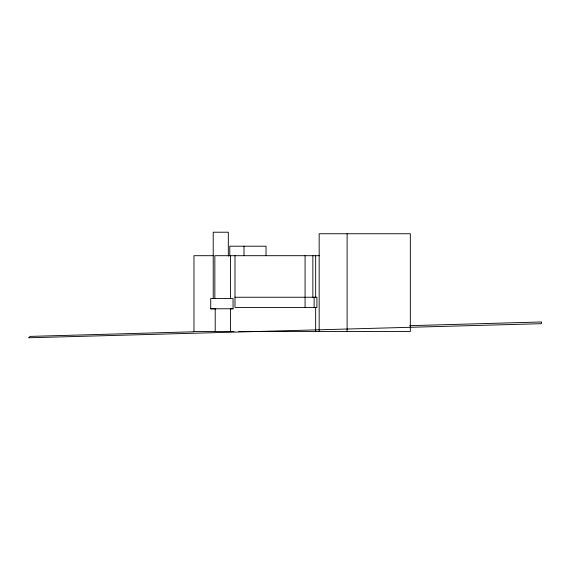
<?xml version="1.0" encoding="UTF-8"?>
<svg xmlns="http://www.w3.org/2000/svg" width="570" height="570" viewBox="0 0 570 570"><rect width="100%" height="100%" fill="white"/><g stroke="black" fill="none" stroke-linecap="round" stroke-linejoin="round"><path stroke-width="0.85" d="M230.508 331.462L230.508 308.776L233.052 308.769L233.052 298.538L210.715 298.538L210.715 308.798L215.788 308.798M541.464 322.684L541.486 322.321M193.772 331.783L30.217 336.393L28.5 337.782L541.372 323.689L541.5 321.964L409.709 325.684M210.715 308.798L233.052 308.769M213.258 255.695L193.971 255.695L193.971 331.462L234.056 331.462M319.321 255.695L214.847 255.695L214.847 298.538M234.99 297.248L316.92 297.248L316.92 307.422L234.99 307.422L234.99 255.695M238.78 331.462L410.329 331.462L410.329 233.75L319.164 233.75L319.164 331.462M347.109 233.75L347.109 331.462M315.659 255.695L315.659 297.248M315.659 307.422L315.659 331.462M314.134 297.248L314.134 307.422M312.873 255.695L312.873 297.248M305.078 255.695L305.078 307.422M266.033 255.695L266.033 246.204L229.788 246.204L229.788 255.695M243.996 246.204L243.996 255.695M230.508 255.695L230.508 298.538M228.321 256.094L228.321 232.218L213.223 232.218L213.223 298.538M215.211 308.798L215.211 331.462"/></g></svg>
